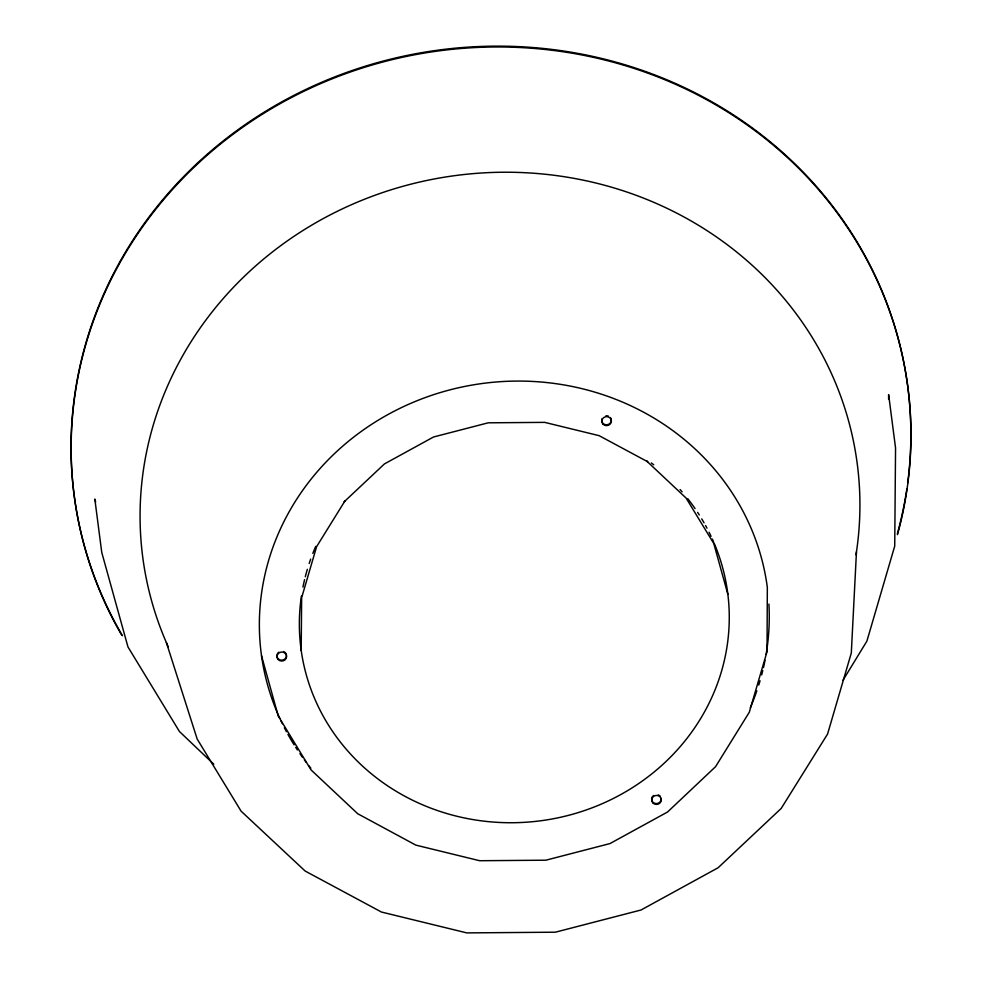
<?xml version="1.0" encoding="UTF-8"?>
<svg xmlns="http://www.w3.org/2000/svg" width="982" height="982" viewBox="0 0 982 982"><rect width="100%" height="100%" fill="white"/><g stroke="black" fill="none" stroke-linecap="round" stroke-linejoin="round"><path stroke-width="1.47" d="M301.192 650.477L301.646 597.743L316.597 546.679L345.038 500.783L344.203 501.753L384.453 463.909L433.565 436.978L488.226 422.812L544.691 422.37L599.118 435.664L647.789 461.81L646.745 461.098L686.099 498.07L713.779 543.525L727.871 594.356M888.587 399.208L888.624 394.604L895.559 447.976L894.725 546.09L866.91 641.086L842.998 680.256M856.464 551.835L851.308 652.981L827.581 734.02L781.218 808.407L718.112 867.757L641.074 909.983L555.358 932.2L466.818 932.9L381.47 912.045L305.144 871.034L241.093 811.169L197.173 739.029L166.388 642.609M213.781 764.205L179.448 731.516L127.967 646.954L101.747 552.387L94.824 499.028L95.647 501.974M261.507 655.706L278.225 715.988L311.036 769.9L357.73 813.747L415.84 845.121L479.658 860.723L545.857 860.195L609.945 843.587L667.539 812.016L715.559 766.684L749.291 712.245L767.028 651.692L767.335 587.408A255.21 239.35 -7.4 0 0 448.001 390.37A255.21 239.35 -7.4 0 0 279.809 718.333M714.147 543.181A215.168 201.813 -7.4 0 1 567.522 815.6A215.168 201.813 -7.4 0 1 300.971 648.758M300.787 647.273A215.168 201.813 -7.4 0 1 301.413 596.025M302.959 587.101A215.168 201.813 -7.4 0 1 304.567 579.675M305.304 576.704A215.168 201.813 -7.4 0 1 307.341 569.327M309.183 563.472A215.168 201.813 -7.4 0 1 310.68 559.114M312.828 553.382A215.168 201.813 -7.4 0 1 315.762 546.348M651.348 462.952A215.168 201.813 -7.4 0 1 653.742 464.805M680.109 489.564A215.168 201.813 -7.4 0 1 682.073 491.81M687.781 498.733A215.168 201.813 -7.4 0 1 695.047 508.553M697.625 512.371A215.168 201.813 -7.4 0 1 699.294 514.949M701.713 518.864A215.168 201.813 -7.4 0 1 704.045 522.817M705.542 525.493A215.168 201.813 -7.4 0 1 706.991 528.169M709.078 532.232A215.168 201.813 -7.4 0 1 711.066 536.319M712.331 539.057A215.168 201.813 -7.4 0 1 713.546 541.806M768.906 604.09A255.21 239.35 -7.4 0 1 766.107 654.368M765.039 660.248A255.21 239.35 -7.4 0 1 763.48 667.6M762.781 670.534A255.21 239.35 -7.4 0 1 761.664 674.929M760.043 680.759A255.21 239.35 -7.4 0 1 758.718 685.105M756.827 690.874A255.21 239.35 -7.4 0 1 750.285 707.777M310.815 768.169A255.21 239.35 -7.4 0 1 308.937 765.825M306.163 762.265A255.21 239.35 -7.4 0 1 304.346 759.847M302.566 757.404A255.21 239.35 -7.4 0 1 299.94 753.697M297.386 749.941A255.21 239.35 -7.4 0 1 295.729 747.4M294.097 744.835A255.21 239.35 -7.4 0 1 287.935 734.413M286.486 731.762A255.21 239.35 -7.4 0 1 284.387 727.76M282.362 723.734A255.21 239.35 -7.4 0 1 281.073 721.046M168.192 646.708A360.296 337.906 -7.4 0 1 455.071 175.606A360.296 337.906 -7.4 0 1 856.009 554.781M121.793 635.244A420.333 394.236 -7.4 0 1 440.353 50.696A420.333 394.236 -7.4 0 1 897.474 534.65M906.828 489.036A420.333 394.236 -7.4 0 1 897.364 533.815M122.468 635.747A420.333 394.236 -7.4 0 1 412.342 54.378A420.333 394.236 -7.4 0 1 907.663 483.046M661.181 798.464A4.8 4.505 -7.4 0 1 654.552 803.276A4.8 4.505 -7.4 0 1 653.521 795.53M658.284 794.904A4.8 4.505 -7.4 0 1 660.248 796.316M283.565 651.532A4.8 4.505 -7.4 0 1 285.713 658.1A4.8 4.505 -7.4 0 1 278.422 659.057A4.8 4.505 -7.4 0 1 278.802 652.158M610.338 417.534A4.8 4.505 -7.4 0 1 607.097 424.776A4.8 4.505 -7.4 0 1 602.089 418.614M605.919 415.84A4.8 4.505 -7.4 0 1 608.374 416.123M277.967 659.315A4.8 4.505 -7.4 0 0 286.216 658.222A4.8 4.505 -7.4 0 0 281.208 652.073A4.8 4.505 -7.4 0 0 277.967 659.315M652.699 802.699A4.8 4.505 -7.4 0 0 660.947 801.607A4.8 4.505 -7.4 0 0 655.939 795.445A4.8 4.505 -7.4 0 0 652.699 802.699M602.788 423.905A4.8 4.505 -7.4 0 0 611.037 422.825A4.8 4.505 -7.4 0 0 606.029 416.663A4.8 4.505 -7.4 0 0 602.788 423.905"/></g></svg>
